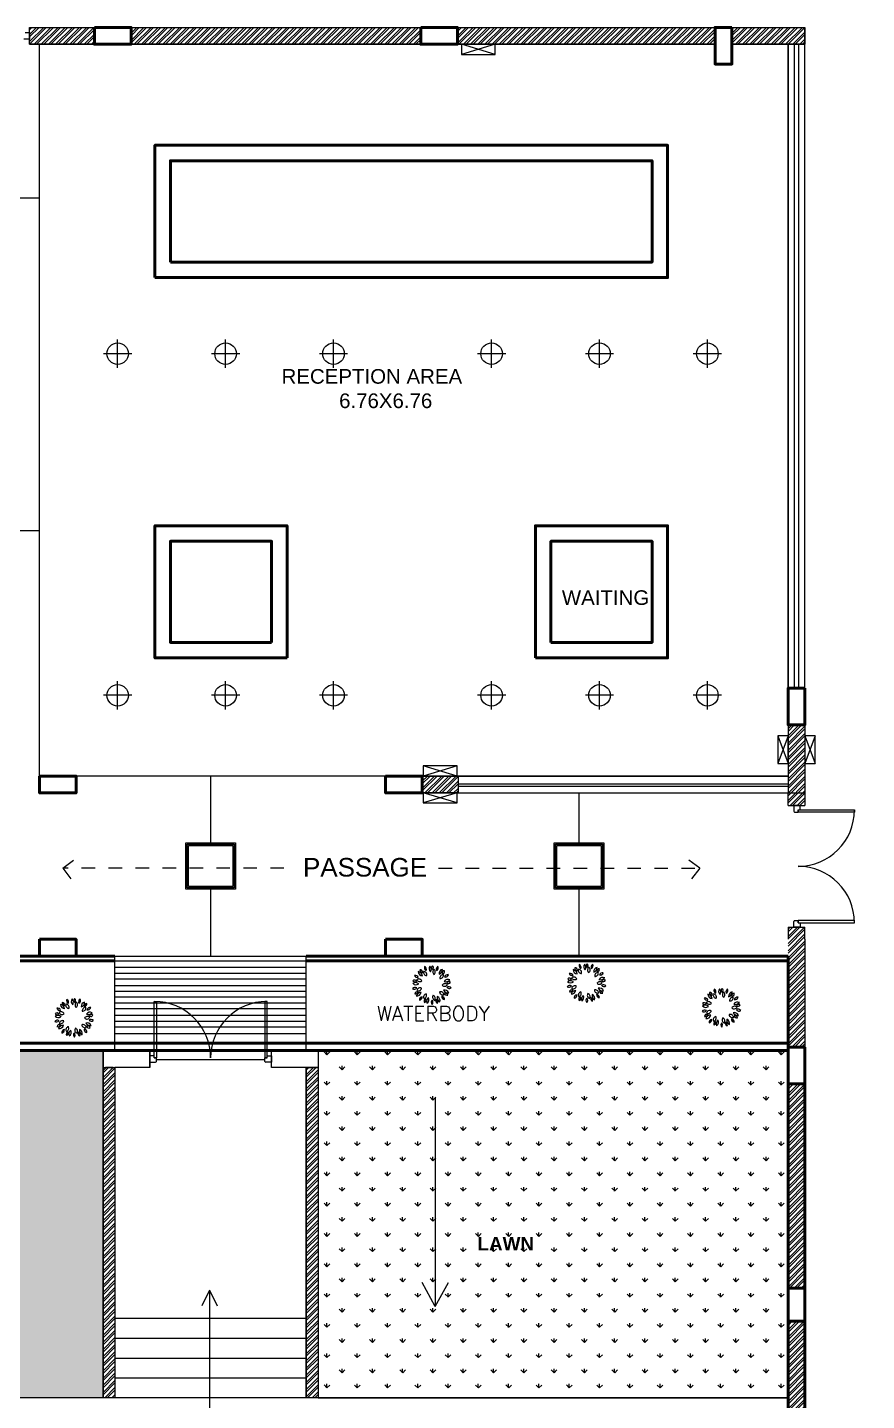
# Model space of a CAD drawing. Header units: millimetres. Extents: x 1521 to 3683, y 1649 to 3322.
# Drawn here: x 2027.36 to 2033.58, y 1657.24 to 1667.42 of the extents above; entities that cross this region are included whole.
import ezdxf
from ezdxf.enums import TextEntityAlignment as Align

# ---------------------------------------------------------------- set-up
doc = ezdxf.new("R2010")
doc.units = ezdxf.units.MM
doc.header["$LTSCALE"] = 0.1
doc.linetypes.add('DASHED2', pattern=[0.375, 0.25, -0.125])
for name, color, linetype in [('4', 6, 'Continuous'), ('electrical', 1, 'Continuous'), ('HA', 74, 'Continuous')]:
    doc.layers.add(name, color=color, linetype=linetype)
doc.layers.add('COL', color=1, linetype='Continuous', lineweight=50)
doc.layers.add('WALL', color=7, linetype='Continuous', lineweight=50)
doc.styles.add('STYLE1', font='arialbd.ttf')
doc.styles.add('style3', font='simplex.shx')
doc.styles.add('WORKING', font='ARIALN.TTF')
pattern_1 = [(45, (1372.368676, 807.466503), (-0.0265249055, 0.0265249055), []), (45, (1372.368676, 807.48526), (-0.0265249055, 0.0265249055), [])]
pattern_2 = [(90, (1269.28458, 936.10764), (-0.112253125, 0.112253125), [0.029765625, -0.194740625]), (45, (1269.28458, 936.10764), (-0.112253202, 0.112253202), [0.029765625, -0.128984375]), (135, (1269.28458, 936.10764), (-0.112253202, -0.112253202), [0.029765625, -0.128984375])]

# ---------------------------------------------------------------- blocks, each defined once
blk = doc.blocks.new('AH19E')
for centre, radius, start, end in [((-0.175, 0.372), 0.108, 170.709, 259.1064), ((-0.323, 0.269), 0.127, 358.6571, 71.1583), ((-0.166, 0.41), 0.0681, 163.4613, 255.4329), ((-0.236, 0.37), 0.059, 333.3115, 85.5828), ((-0.064, 0.342), 0.0926, 160.5035, 255.3285), ((-0.162, 0.29), 0.0835, 333.2488, 82.5832), ((-0.024, 0.446), 0.0887, 151.7015, 229.7406), ((-0.141, 0.423), 0.0753, 322.8639, 58.5782), ((0.106, 0.395), 0.108, 130.709, 219.1064), ((-0.073, 0.411), 0.127, 318.6571, 31.1583), ((0.137, 0.418), 0.0681, 123.4613, 215.4329), ((0.172, 0.3), 0.0926, 120.5035, 215.3285), ((0.058, 0.432), 0.059, 293.3115, 45.5828), ((0.064, 0.323), 0.0835, 293.2488, 42.5832), ((0.27, 0.354), 0.0887, 111.7015, 189.7406), ((0.165, 0.412), 0.0753, 282.8639, 18.5782), ((-0.447, -0.065), 0.0753, 42.8639, 138.5782), ((-0.423, 0), 0.127, 38.6571, 111.1583), ((-0.377, 0.174), 0.108, 210.709, 299.1064), ((-0.422, 0.133), 0.059, 13.3115, 125.5828), ((-0.393, 0.208), 0.0681, 203.4613, 295.4329), ((-0.383, 0.235), 0.0753, 2.8639, 98.5782), ((-0.308, 0.327), 0.0887, 191.7015, 269.7406), ((-0.313, 0.119), 0.0835, 13.2488, 122.5832), ((-0.271, 0.222), 0.0926, 200.5035, 295.3285), ((0.337, 0.231), 0.108, 90.709, 179.1064), ((0.21, 0.359), 0.127, 278.6571, 351.1583), ((0.326, 0.116), 0.0926, 80.5035, 175.3285), ((0.258, 0.204), 0.0835, 253.2488, 2.5832), ((0.375, 0.229), 0.0681, 83.4613, 175.4329), ((0.324, 0.291), 0.059, 253.3115, 5.5828), ((0.408, -0.042), 0.108, 50.709, 139.1064), ((0.393, 0.137), 0.127, 238.6571, 311.1583), ((0.435, 0.095), 0.0887, 71.7015, 149.7406), ((0.393, 0.207), 0.0753, 242.8639, 338.5782), ((-0.449, 0.054), 0.0887, 231.7015, 309.7406), ((-0.411, -0.168), 0.059, 53.3115, 165.5828), ((-0.438, -0.092), 0.0681, 243.4613, 335.4329), ((-0.327, -0.271), 0.127, 78.6571, 151.1583), ((-0.403, -0.108), 0.108, 250.709, 339.1064), ((-0.319, -0.109), 0.0835, 53.2488, 162.5832), ((-0.353, -0.003), 0.0926, 240.5035, 335.3285), ((-0.382, -0.246), 0.0887, 271.7015, 349.7406), ((-0.304, -0.336), 0.0753, 82.8639, 178.5782), ((-0.21, -0.392), 0.059, 93.3115, 205.5828), ((-0.279, -0.351), 0.0681, 283.4613, 15.4329), ((-0.178, -0.287), 0.0835, 93.2488, 202.5832), ((-0.272, -0.228), 0.0926, 280.5035, 15.3285), ((-0.08, -0.417), 0.127, 118.6571, 191.1583), ((-0.243, -0.34), 0.108, 290.709, 19.1064), ((0.045, -0.333), 0.0835, 133.2488, 242.5832), ((-0.064, -0.348), 0.0926, 320.5035, 55.3285), ((0.204, -0.369), 0.127, 158.6571, 231.1583), ((0.03, -0.415), 0.108, 330.709, 59.1064), ((0.246, -0.225), 0.0835, 173.2488, 282.5832), ((0.172, -0.307), 0.0926, 0.5035, 95.3285), ((0.272, -0.357), 0.0753, 162.8639, 258.5782), ((0.17, -0.418), 0.0887, 351.7015, 69.7406), ((0.326, -0.124), 0.0926, 40.5035, 135.3285), ((0.33, -0.013), 0.0835, 213.2488, 322.5832), ((0.287, -0.298), 0.108, 10.709, 99.1064), ((0.39, -0.15), 0.127, 198.6571, 271.1583), ((0.343, -0.275), 0.059, 173.3115, 285.5828), ((0.291, -0.336), 0.0681, 3.4613, 95.4329), ((0.396, -0.21), 0.0887, 31.7015, 109.7406), ((0.435, -0.097), 0.0753, 202.8639, 298.5782), ((0.436, -0.069), 0.0681, 43.4613, 135.4329), ((0.437, 0.012), 0.059, 213.3115, 325.5828), ((-0.019, -0.452), 0.0753, 122.8639, 218.5782), ((-0.137, -0.432), 0.0887, 311.7015, 29.7406), ((0.088, -0.434), 0.059, 133.3115, 245.5828), ((0.009, -0.447), 0.0681, 323.4613, 55.4329)]:
    blk.add_arc(centre, radius, start, end)
blk = doc.blocks.new('FT3')
at = {"xscale": 84, "yscale": 84, "zscale": 9, "rotation": 210}
blk.add_blockref('AH19E', (-2.3, -2.6), dxfattribs=at)
blk = doc.blocks.new('TR6')
blk.add_blockref('FT3', (2.4, 1))

msp = doc.modelspace()

# ---------------------------------------------------------------- hatches: boundary and pattern name
h = msp.add_hatch()
h.set_pattern_fill('STEEL', color=256, scale=0.011815, style=0)
h.set_pattern_definition(pattern_1)
h.paths.add_polyline_path([(2032.5777, 1667.4182), (2033.1185, 1667.4182), (2033.1185, 1667.2934), (2032.5777, 1667.2934)])
h.paths.add_polyline_path([(2030.5421, 1667.4182), (2032.453, 1667.4182), (2032.453, 1667.2934), (2030.5421, 1667.2934)])
h.paths.add_polyline_path([(2028.1231, 1667.4182), (2030.2709, 1667.4182), (2030.2709, 1667.2934), (2028.1231, 1667.2934)])
h.paths.add_polyline_path([(2027.3715, 1667.4182), (2027.8519, 1667.4182), (2027.8519, 1667.2934), (2027.3715, 1667.2934)])
h = msp.add_hatch()
h.set_pattern_fill('GRASS', color=3, scale=0.00625, style=0)
h.set_pattern_definition(pattern_2)
h.paths.add_polyline_path([(2022.9812, 1667.2934), (2025.5607, 1667.2934), (2025.5607, 1659.8346), (2027.8282, 1659.8346), (2027.9157, 1659.8346), (2027.9157, 1657.2601), (2022.9812, 1657.2601)])
h = msp.add_hatch()
h.set_pattern_fill('STEEL', color=256, scale=0.011815, style=0)
h.set_pattern_definition(pattern_1)
h.paths.add_polyline_path([(2033.1185, 1662.2492), (2032.9937, 1662.2492), (2032.9937, 1661.8695), (2032.9937, 1661.7448), (2033.1185, 1661.7448)])
h.paths.add_polyline_path([(2033.1185, 1661.7448), (2032.9935, 1661.7448), (2032.9935, 1661.6502), (2033.1182, 1661.6502)])
h = msp.add_hatch()
h.set_pattern_fill('STEEL', color=256, scale=0.011815, style=0)
h.set_pattern_definition([(45, (412.9311, 13.69224), (-0.02652490555, 0.02652490555), []), (45, (412.9311, 13.710996), (-0.02652490555, 0.02652490555), [])])
h.paths.add_polyline_path([(2030.2818, 1661.8695), (2030.5475, 1661.8695), (2030.5475, 1661.7448), (2030.2818, 1661.7448)])
h = msp.add_hatch()
h.set_pattern_fill('STEEL', color=256, scale=0.011815, style=0)
h.set_pattern_definition(pattern_1)
h.paths.add_polyline_path([(2033.1182, 1660.7502), (2032.9935, 1660.7502), (2032.9935, 1660.66), (2032.9937, 1660.66), (2033.1182, 1660.66)])
h.paths.add_polyline_path([(2033.1182, 1660.66), (2032.9937, 1660.66), (2032.9937, 1660.5353), (2032.9937, 1659.86), (2033.1185, 1659.86)])
h = msp.add_hatch()
h.set_pattern_fill('GRASS', color=3, scale=0.00625, style=0)
h.set_pattern_definition(pattern_2)
h.paths.add_polyline_path([(2029.5107, 1659.8346), (2029.5107, 1657.2601), (2032.9937, 1657.2601), (2032.9937, 1659.8346)])
h = msp.add_hatch()
h.set_pattern_fill('STEEL', color=256, scale=0.011815, style=0)
h.set_pattern_definition(pattern_1)
h.paths.add_polyline_path([(2029.5107, 1659.7099), (2029.4221, 1659.7099), (2029.4221, 1657.2601), (2029.5107, 1657.2601)])
h.paths.add_polyline_path([(2028.0043, 1659.7099), (2027.9157, 1659.7099), (2027.9157, 1657.2601), (2028.0043, 1657.2601)])
h = msp.add_hatch()
h.set_pattern_fill('STEEL', color=256, scale=0.011815, style=0)
h.set_pattern_definition(pattern_1)
h.paths.add_polyline_path([(2032.9937, 1659.5888), (2033.1185, 1659.5888), (2033.1185, 1658.0728), (2032.9937, 1658.0728)])
h = msp.add_hatch()
h.set_pattern_fill('STEEL', color=256, scale=0.011815, style=0)
h.set_pattern_definition(pattern_1)
h.paths.add_polyline_path([(2034.5016, 1655.3229), (2033.1185, 1655.3229), (2033.1185, 1655.1981), (2034.5016, 1655.1981)])
h.paths.add_polyline_path([(2033.1185, 1657.8287), (2032.9937, 1657.8287), (2032.9937, 1655.4422), (2033.1185, 1655.4422)])

# ---------------------------------------------------------------- linework, layer by layer
for p, q in [((2027.3715, 1667.4182), (2033.1185, 1667.4182)), ((2027.3715, 1667.2934), (2027.3715, 1667.4182)), ((2033.1185, 1662.5204), (2033.1185, 1667.4182)), ((2027.3715, 1667.2934), (2032.453, 1667.2934)), ((2032.5777, 1667.2934), (2032.9937, 1667.2934)), ((2032.9937, 1662.5204), (2032.9937, 1667.2934)), ((2032.9937, 1667.2934), (2033.1185, 1667.2934)), ((2033.0404, 1662.5204), (2033.0404, 1667.2934)), ((2033.0743, 1662.5204), (2033.0743, 1667.2934)), ((2032.9937, 1662.2492), (2032.9937, 1661.7448)), ((2033.1185, 1662.2492), (2033.1185, 1661.7448)), ((2030.2818, 1661.8695), (2032.9937, 1661.8695)), ((2030.2818, 1661.7448), (2033.1185, 1661.7448)), ((2030.5475, 1661.8122), (2032.9937, 1661.8122)), ((2030.5475, 1661.7932), (2032.9937, 1661.7932)), ((2032.9935, 1661.6502), (2032.9935, 1661.7448)), ((2032.9937, 1661.7448), (2033.1185, 1661.7448)), ((2033.1185, 1661.7448), (2033.1182, 1661.6502)), ((2032.9935, 1661.6502), (2033.1182, 1661.6502)), ((2033.0679, 1661.618), (2033.0679, 1661.602)), ((2033.0679, 1661.618), (2033.084, 1661.618)), ((2032.9935, 1660.7502), (2033.1182, 1660.7502)), ((2032.9935, 1660.7502), (2032.9935, 1660.66)), ((2033.0679, 1660.7823), (2033.0679, 1660.7984)), ((2033.0679, 1660.7823), (2033.084, 1660.7823)), ((2033.1182, 1660.66), (2033.1182, 1660.7502)), ((2033.1182, 1660.66), (2033.1185, 1659.86)), ((2028.0043, 1659.8346), (2028.0043, 1660.5353)), ((2029.4221, 1659.8346), (2029.4221, 1660.5353)), ((2027.9157, 1659.8346), (2027.9157, 1657.2601)), ((2028.0043, 1659.8346), (2028.0043, 1659.8343)), ((2028.2632, 1659.7099), (2028.2632, 1659.8346)), ((2028.2954, 1659.7803), (2028.2954, 1659.7963)), ((2029.1311, 1659.7803), (2029.1311, 1659.7963)), ((2029.1311, 1659.7803), (2029.1311, 1659.7963)), ((2029.1632, 1659.7099), (2029.1632, 1659.8346)), ((2029.5107, 1659.8346), (2029.5107, 1657.2601)), ((2028.0043, 1659.7099), (2028.0043, 1657.2601)), ((2028.2954, 1659.7803), (2028.3114, 1659.7803)), ((2028.3114, 1659.7674), (2029.115, 1659.7674)), ((2029.1311, 1659.7803), (2029.115, 1659.7803)), ((2029.1311, 1659.7803), (2029.115, 1659.7803)), ((2029.4221, 1659.7099), (2029.4221, 1657.2601)), ((2033.1185, 1659.5888), (2032.9937, 1659.5888)), ((2030.3787, 1659.4829), (2030.3787, 1657.938)), ((2028.705, 1658.0587), (2028.6484, 1657.9422)), ((2028.705, 1658.0587), (2028.705, 1657.0268)), ((2028.705, 1658.0587), (2028.7616, 1657.9422)), ((2030.3787, 1657.938), (2030.2803, 1658.1149)), ((2030.3787, 1657.938), (2030.4772, 1658.1149)), ((2032.9937, 1658.0728), (2033.1185, 1658.0728)), ((2028.0043, 1657.8509), (2029.4221, 1657.8509)), ((2028.0043, 1657.7032), (2029.4221, 1657.7032)), ((2028.0043, 1657.5555), (2029.4221, 1657.5555)), ((2028.0043, 1657.4078), (2029.4221, 1657.4078)), ((2032.9937, 1657.2601), (2022.9812, 1657.2601))]:
    msp.add_line(p, q)
at = {"color": 10}
for p, q in [((2027.4451, 1666.1533), (2027.0247, 1666.1533)), ((2027.4451, 1663.6882), (2027.0247, 1663.6882)), ((2028.7132, 1661.8695), (2028.7132, 1661.3551)), ((2031.4431, 1661.7448), (2031.4431, 1661.3551)), ((2028.7132, 1661.05), (2028.7132, 1660.5355)), ((2031.4431, 1661.05), (2031.4431, 1660.5355))]:
    msp.add_line(p, q, dxfattribs=at)
at = {"linetype": 'DASHED2'}
for p, q in [((2027.6173, 1661.1868), (2027.735, 1661.2746)), ((2032.3388, 1661.1868), (2032.2211, 1661.2746)), ((2029.2567, 1661.1868), (2027.6173, 1661.1868)), ((2027.6173, 1661.1868), (2027.7056, 1661.0694)), ((2030.4033, 1661.1868), (2032.3388, 1661.1868)), ((2032.3388, 1661.1868), (2032.2505, 1661.0694))]:
    msp.add_line(p, q, dxfattribs=at)
at = {"color": 33, "lineweight": 0}
for p, q in [((2028.0043, 1660.5353), (2029.4221, 1660.5353)), ((2028.0043, 1660.5007), (2029.4221, 1660.5007)), ((2028.0043, 1660.452), (2029.4221, 1660.452)), ((2028.0043, 1660.4071), (2029.4221, 1660.4071)), ((2028.0043, 1660.3653), (2029.4221, 1660.3653)), ((2028.0043, 1660.3174), (2029.4221, 1660.3174)), ((2028.0043, 1660.2756), (2029.4221, 1660.2756)), ((2028.0043, 1660.2337), (2029.4221, 1660.2337)), ((2028.0043, 1660.1888), (2029.4221, 1660.1888)), ((2028.0043, 1660.147), (2029.4221, 1660.147)), ((2028.0043, 1660.0961), (2029.4221, 1660.0961)), ((2028.0043, 1660.0513), (2029.4221, 1660.0513)), ((2028.0043, 1660.0094), (2029.4221, 1660.0094)), ((2028.0043, 1659.9616), (2029.4221, 1659.9616))]:
    msp.add_line(p, q, dxfattribs=at)
for points in [[(2027.3394, 1667.3799), (2027.3715, 1667.3799), (2027.3715, 1667.3317), (2027.3297, 1667.3317)], [(2022.9812, 1667.2934), (2025.5607, 1667.2934), (2025.5607, 1659.8346), (2027.8282, 1659.8346), (2027.9157, 1659.8346), (2027.9157, 1657.2601), (2022.9812, 1657.2601), (2022.9812, 1667.2934)], [(2032.453, 1667.2934), (2032.453, 1667.147), (2032.5777, 1667.147), (2032.5777, 1667.2826), (2032.5777, 1667.2934), (2032.9937, 1667.2934), (2032.9937, 1661.8695), (2030.0106, 1661.8695), (2027.4451, 1661.8695), (2027.4451, 1667.2934), (2032.453, 1667.2934)], [(2033.084, 1661.618), (2033.084, 1661.6502), (2033.0358, 1661.6502), (2033.0358, 1661.6084)], [(2033.0422, 1661.602), (2033.0679, 1661.602)], [(2033.084, 1660.7823), (2033.084, 1660.7502), (2033.0358, 1660.7502), (2033.0358, 1660.792)], [(2033.0422, 1660.7984), (2033.0679, 1660.7984)], [(2027.9157, 1659.7099), (2027.9157, 1659.8346), (2028.2632, 1659.8346), (2028.2632, 1659.7099), (2028.0043, 1659.7099)], [(2028.2954, 1659.7963), (2028.2632, 1659.7963), (2028.2632, 1659.7481), (2028.305, 1659.7481)], [(2029.1311, 1659.7963), (2029.1632, 1659.7963), (2029.1632, 1659.7481), (2029.1214, 1659.7481)], [(2029.5107, 1659.8346), (2029.5107, 1657.2601), (2032.9937, 1657.2601), (2032.9937, 1659.8346), (2029.5107, 1659.8346)], [(2027.9907, 1659.7099), (2027.933, 1659.7099)], [(2028.3114, 1659.7546), (2028.3114, 1659.7803)], [(2029.115, 1659.7546), (2029.115, 1659.7803)], [(2029.115, 1659.7546), (2029.115, 1659.7803)]]:
    msp.add_lwpolyline(points)
for points in [[(2027.3715, 1667.4182), (2027.8519, 1667.4182), (2027.8519, 1667.2934), (2027.3715, 1667.2934)], [(2028.1231, 1667.4182), (2030.2709, 1667.4182), (2030.2709, 1667.2934), (2028.1231, 1667.2934)], [(2030.5421, 1667.4182), (2032.453, 1667.4182), (2032.453, 1667.2934), (2030.5421, 1667.2934)], [(2032.5777, 1667.4182), (2033.1185, 1667.4182), (2033.1185, 1667.2934), (2032.5777, 1667.2934)], [(2030.2818, 1661.8695), (2030.5475, 1661.8695), (2030.5475, 1661.7448), (2030.2818, 1661.7448)], [(2033.0679, 1661.602), (2033.0679, 1661.618), (2033.4858, 1661.618), (2033.4858, 1661.602)], [(2033.0679, 1660.7984), (2033.0679, 1660.7823), (2033.4858, 1660.7823), (2033.4858, 1660.7984)], [(2028.3114, 1659.7803), (2028.2954, 1659.7803), (2028.2954, 1660.1981), (2028.3114, 1660.1981)], [(2029.115, 1659.7803), (2029.1311, 1659.7803), (2029.1311, 1660.1981), (2029.115, 1660.1981)], [(2029.1632, 1659.8346), (2029.5107, 1659.8346), (2029.5107, 1659.7099), (2029.1632, 1659.7099)], [(2027.9157, 1659.7099), (2028.0043, 1659.7099), (2028.0043, 1657.2601), (2027.9157, 1657.2601)], [(2029.4221, 1659.7099), (2029.5107, 1659.7099), (2029.5107, 1657.2601), (2029.4221, 1657.2601)], [(2032.9937, 1659.5888), (2033.1185, 1659.5888), (2033.1185, 1658.0728), (2032.9937, 1658.0728)]]:
    msp.add_lwpolyline(points, close=True)
at = {"color": 10}
for points in [[(2028.5287, 1661.3751), (2028.8977, 1661.3751), (2028.8977, 1661.03), (2028.5287, 1661.03)], [(2028.5387, 1661.3651), (2028.8877, 1661.3651), (2028.8877, 1661.04), (2028.5387, 1661.04)], [(2028.5487, 1661.3551), (2028.8777, 1661.3551), (2028.8777, 1661.05), (2028.5487, 1661.05)], [(2031.2586, 1661.3751), (2031.6276, 1661.3751), (2031.6276, 1661.03), (2031.2586, 1661.03)], [(2031.2686, 1661.3651), (2031.6176, 1661.3651), (2031.6176, 1661.04), (2031.2686, 1661.04)], [(2031.2786, 1661.3551), (2031.6076, 1661.3551), (2031.6076, 1661.05), (2031.2786, 1661.05)]]:
    msp.add_lwpolyline(points, close=True, dxfattribs=at)
for centre, radius, start, end in [((2033.0422, 1661.6084), 0.00643, 180, 270), ((2033.0679, 1661.618), 0.4179, 270, 0), ((2033.0679, 1660.7823), 0.4179, 0, 90), ((2033.0422, 1660.792), 0.00643, 90, 180), ((2028.2954, 1659.7803), 0.4179, 0, 90), ((2029.1311, 1659.7803), 0.4179, 90, 180), ((2028.305, 1659.7546), 0.00643, 270, 0), ((2029.1214, 1659.7546), 0.00643, 180, 270), ((2029.1214, 1659.7546), 0.00643, 180, 270)]:
    msp.add_arc(centre, radius, start, end)
at = {"layer": 'COL'}
for points in [[(2027.8519, 1667.4182), (2028.1231, 1667.4182), (2028.1231, 1667.2934), (2027.8519, 1667.2934)], [(2027.8519, 1667.4182), (2028.1231, 1667.4182), (2028.1231, 1667.2934), (2027.8519, 1667.2934)], [(2030.2709, 1667.4182), (2030.5421, 1667.4182), (2030.5421, 1667.2934), (2030.2709, 1667.2934)], [(2030.2709, 1667.4182), (2030.5421, 1667.4182), (2030.5421, 1667.2934), (2030.2709, 1667.2934)], [(2032.5777, 1667.4182), (2032.5777, 1667.147), (2032.453, 1667.147), (2032.453, 1667.4182)], [(2032.5777, 1667.4182), (2032.5777, 1667.147), (2032.453, 1667.147), (2032.453, 1667.4182)], [(2033.1185, 1662.5204), (2033.1185, 1662.2492), (2032.9937, 1662.2492), (2032.9937, 1662.5204)], [(2027.4451, 1661.8695), (2027.7163, 1661.8695), (2027.7163, 1661.7448), (2027.4451, 1661.7448)], [(2030.0106, 1661.8695), (2030.2818, 1661.8695), (2030.2818, 1661.7448), (2030.0106, 1661.7448)], [(2027.4451, 1660.66), (2027.7163, 1660.66), (2027.7163, 1660.5353), (2027.4451, 1660.5353)], [(2030.0106, 1660.66), (2030.2818, 1660.66), (2030.2818, 1660.5353), (2030.0106, 1660.5353)], [(2033.1185, 1659.86), (2033.1185, 1659.5888), (2032.9937, 1659.5888), (2032.9937, 1659.86)], [(2033.1185, 1657.8287), (2032.9937, 1657.8287), (2032.9937, 1658.0728), (2033.1185, 1658.0728)]]:
    msp.add_lwpolyline(points, close=True, dxfattribs=at)
at = {"layer": 'electrical', "color": 3}
for p, q in [((2030.8218, 1667.2934), (2030.5718, 1667.2184)), ((2030.8218, 1667.2184), (2030.5718, 1667.2934)), ((2032.9187, 1662.1678), (2032.9937, 1661.9618)), ((2032.9937, 1662.1678), (2032.9187, 1661.9618)), ((2033.1185, 1662.1679), (2033.1935, 1661.9619)), ((2033.1935, 1662.1679), (2033.1185, 1661.9619)), ((2030.5396, 1661.9445), (2030.2896, 1661.8695)), ((2030.5396, 1661.8695), (2030.2896, 1661.9445)), ((2030.5396, 1661.7448), (2030.2896, 1661.6698)), ((2030.5396, 1661.6698), (2030.2896, 1661.7448))]:
    msp.add_line(p, q, dxfattribs=at)
at = {"layer": 'electrical', "ltscale": 0.0025}
for p, q in [((2028.0241, 1664.8953), (2028.0241, 1665.1051)), ((2028.8241, 1664.8953), (2028.8241, 1665.1051)), ((2029.6241, 1664.8953), (2029.6241, 1665.1051)), ((2030.7957, 1664.8953), (2030.7957, 1665.1051)), ((2031.5957, 1664.8953), (2031.5957, 1665.1051)), ((2032.3957, 1664.8953), (2032.3957, 1665.1051)), ((2028.129, 1665.0002), (2027.9192, 1665.0002)), ((2028.929, 1665.0002), (2028.7192, 1665.0002)), ((2029.729, 1665.0002), (2029.5192, 1665.0002)), ((2030.9006, 1665.0002), (2030.6908, 1665.0002)), ((2031.7006, 1665.0002), (2031.4908, 1665.0002)), ((2032.5006, 1665.0002), (2032.2908, 1665.0002)), ((2028.0241, 1662.363), (2028.0241, 1662.5728)), ((2028.8241, 1662.363), (2028.8241, 1662.5728)), ((2029.6241, 1662.363), (2029.6241, 1662.5728)), ((2030.7957, 1662.363), (2030.7957, 1662.5728)), ((2031.5957, 1662.363), (2031.5957, 1662.5728)), ((2032.3957, 1662.363), (2032.3957, 1662.5728)), ((2028.129, 1662.4679), (2027.9192, 1662.4679)), ((2028.929, 1662.4679), (2028.7192, 1662.4679)), ((2029.729, 1662.4679), (2029.5192, 1662.4679)), ((2030.9006, 1662.4679), (2030.6908, 1662.4679)), ((2031.7006, 1662.4679), (2031.4908, 1662.4679)), ((2032.5006, 1662.4679), (2032.2908, 1662.4679))]:
    msp.add_line(p, q, dxfattribs=at)
at = {"layer": 'electrical', "color": 3}
for points in [[(2030.5718, 1667.2184), (2030.8218, 1667.2184), (2030.8218, 1667.2934), (2030.5718, 1667.2934)], [(2032.9937, 1661.9618), (2032.9937, 1662.1678), (2032.9187, 1662.1678), (2032.9187, 1661.9618)], [(2033.1935, 1661.9619), (2033.1935, 1662.1679), (2033.1185, 1662.1679), (2033.1185, 1661.9619)], [(2030.2896, 1661.8695), (2030.5396, 1661.8695), (2030.5396, 1661.9445), (2030.2896, 1661.9445)], [(2030.2896, 1661.6698), (2030.5396, 1661.6698), (2030.5396, 1661.7448), (2030.2896, 1661.7448)]]:
    msp.add_lwpolyline(points, close=True, dxfattribs=at)
at = {"layer": 'electrical', "ltscale": 0.0025}
for centre in [(2028.0241, 1665.0002), (2028.8241, 1665.0002), (2029.6241, 1665.0002), (2030.7957, 1665.0002), (2031.5957, 1665.0002), (2032.3957, 1665.0002), (2028.0241, 1662.4679), (2028.8241, 1662.4679), (2029.6241, 1662.4679), (2030.7957, 1662.4679), (2031.5957, 1662.4679), (2032.3957, 1662.4679)]:
    msp.add_circle(centre, 0.0799, dxfattribs=at)
at = {"layer": 'WALL'}
for p, q in [((2028.0043, 1660.5007), (2026.1878, 1660.5007)), ((2028.0043, 1660.5353), (2026.2353, 1660.5353)), ((2032.9937, 1660.5353), (2029.4221, 1660.5353)), ((2032.9937, 1660.5007), (2029.4221, 1660.5007)), ((2032.9937, 1660.5353), (2032.9937, 1655.1981)), ((2032.9937, 1659.8901), (2025.6162, 1659.8901)), ((2032.9937, 1659.8901), (2025.6162, 1659.8901)), ((2032.9937, 1659.8346), (2025.5607, 1659.8346)), ((2033.1185, 1659.86), (2033.1185, 1655.3229))]:
    msp.add_line(p, q, dxfattribs=at)
for points in [[(2028.3004, 1665.5647), (2032.1004, 1665.5647), (2032.1004, 1666.5447), (2028.3004, 1666.5447)], [(2028.4154, 1665.6797), (2031.9854, 1665.6797), (2031.9854, 1666.4297), (2028.4154, 1666.4297)], [(2029.2804, 1662.7447), (2028.3004, 1662.7447), (2028.3004, 1663.7247), (2029.2804, 1663.7247)], [(2031.1204, 1662.7447), (2032.1004, 1662.7447), (2032.1004, 1663.7247), (2031.1204, 1663.7247)], [(2029.1654, 1662.8597), (2028.4154, 1662.8597), (2028.4154, 1663.6097), (2029.1654, 1663.6097)], [(2031.2354, 1662.8597), (2031.9854, 1662.8597), (2031.9854, 1663.6097), (2031.2354, 1663.6097)]]:
    msp.add_lwpolyline(points, close=True, dxfattribs=at)

# ---------------------------------------------------------------- block references
at = {"layer": 'HA', "xscale": 0.0034569508757158, "yscale": 0.0034569508752611, "zscale": 0.003456950875297}
for p in [(2030.3511, 1660.3257), (2031.4986, 1660.3403), (2032.498, 1660.1579), (2027.6993, 1660.0824)]:
    msp.add_blockref('TR6', p, dxfattribs=at)

# ---------------------------------------------------------------- texts
at = {"ltscale": 0.2, "attachment_point": 1, "style": 'WORKING'}
for s, insert, char_height, width in [('\\pi0.77151;{\\f@Arial Unicode MS|b0|i0|c0|p34;RECEPTION AREA\\P\\pi0.98739;     6.76X6.76}', (2028.4676, 1664.8862), 0.108478, 2.869906), ('{\\f@Arial Unicode MS|b0|i0|c0|p34;WAITING}', (2031.3167, 1663.2463), 0.108478, 2.869906), ('{\\f@Arial Unicode MS|b0|i0|c0|p34;PASSAGE}', (2029.398, 1661.2621), 0.137723, 3.643626)]:
    msp.add_mtext(s, dxfattribs=dict(at, insert=insert, char_height=char_height, width=width))
at = {"insert": (2030.6915, 1658.4527), "char_height": 0.1, "width": 1.501305, "attachment_point": 1, "style": 'STYLE1'}
msp.add_mtext('LAWN', dxfattribs=at)
at = {"layer": '4', "style": 'style3'}
msp.add_text('WATERBODY', height=0.10848, dxfattribs=at).set_placement((2030.3644, 1660.0544), align=Align.CENTER)

doc.saveas('drawing.dxf')
